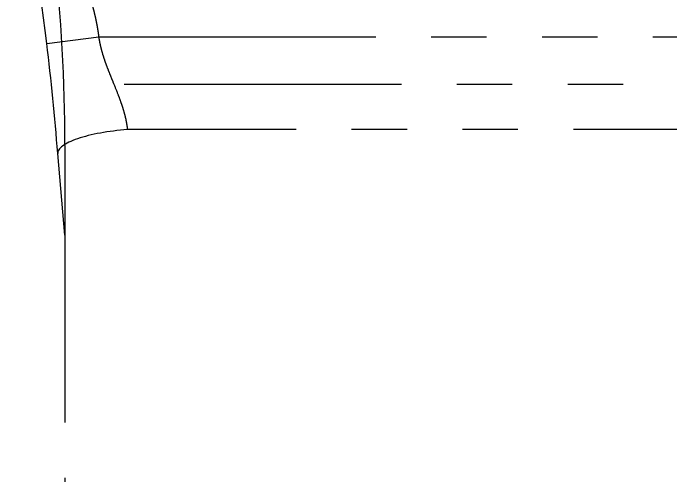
# Model space of a CAD drawing. Extents: x -2384 to 29887, y -2542 to 22350.
# Drawn here: x 2101.5 to 2289.9, y 2275.4 to 2407.9 of the extents above; entities that cross this region are included whole.
import ezdxf

# ---------------------------------------------------------------- set-up
doc = ezdxf.new("R2010")
doc.units = 0
doc.header["$LTSCALE"] = 63.5
doc.header["$MEASUREMENT"] = 0
doc.linetypes.add('PHANTOM', pattern=[2.5, 1.25, -0.25, 0.25, -0.25, 0.25, -0.25])
doc.layers.get('0').update_dxf_attribs({"linetype": 'CONTINUOUS'})
doc.layers.add('4', color=6, linetype='PHANTOM')

# ---------------------------------------------------------------- blocks, each defined once
blk = doc.blocks.new('r2000i165f-ax2-lh')
for p, q in [((-35.99941, 725.00048), (170.1482, 725.00048)), ((-52.99796, 707.45864), (-52.99796, 398.94283))]:
    blk.add_line(p, q)
blk.add_arc((-552.99796, 707.45864), 500, 0, 12.6750491)

msp = doc.modelspace()

# ---------------------------------------------------------------- linework, layer by layer
at = {"layer": '4'}
for p, q in [((2111.16, 2399.23), (2126.05, 2401.06)), ((2126.05, 2401.06), (2346.38, 2401.06)), ((2341.38, 2374.52), (2134.25, 2374.52)), ((2116.38, 2344.26), (2114.31, 2367.67))]:
    msp.add_line(p, q, dxfattribs=at)
for start, end in [(7.00295, 11.81631), (4.40666, 7.00295)]:
    msp.add_arc((1416.38, 2313.89), 700, start, end, dxfattribs=at)
msp.add_ellipse((2134.25, 2369.21), major_axis=(-19.94, -1.54), ratio=0.264704, start_param=4.691993, end_param=6.283185, dxfattribs=at)
for points, degree, knots in [([(2118.15, 2426.4), (2118.98, 2424.51), (2119.67, 2422.86), (2121.28, 2418.99), (2122.44, 2415.71), (2123.78, 2411.9), (2124.65, 2408.45), (2125.61, 2404.63), (2126.05, 2401.06)], 2, [0.5625, 0.5625, 0.5625, 0.625, 0.625, 0.75, 0.75, 0.875, 0.875, 1, 1, 1]), ([(2126.05, 2401.06), (2126.07, 2400.91), (2126.12, 2400.59), (2126.2, 2400.12), (2126.28, 2399.65), (2126.38, 2399.17), (2126.49, 2398.68), (2126.6, 2398.19), (2126.82, 2397.31), (2127.19, 2396.03), (2127.72, 2394.4), (2128.32, 2392.73), (2128.96, 2391.08), (2129.64, 2389.39), (2130.53, 2387.2), (2131.43, 2384.98), (2132.25, 2382.78), (2132.82, 2381.11), (2133.31, 2379.48), (2133.67, 2378.09), (2133.9, 2376.99), (2134.05, 2376.15), (2134.17, 2375.33), (2134.23, 2374.79), (2134.25, 2374.52)], 3, [0, 0, 0, 0, 0.016652, 0.033561, 0.050733, 0.068173, 0.085884, 0.103872, 0.12214, 0.181637, 0.24596, 0.304643, 0.371687, 0.43508, 0.498664, 0.625832, 0.692266, 0.752098, 0.816597, 0.876787, 0.908759, 0.939931, 0.970334, 1, 1, 1, 1])]:
    msp.add_open_spline(points, degree=degree, knots=knots, dxfattribs=at)

# ---------------------------------------------------------------- block references
msp.add_blockref('r2000i165f-ax2-lh', (2169.38, 1662.55), dxfattribs=at)

doc.saveas('drawing.dxf')
